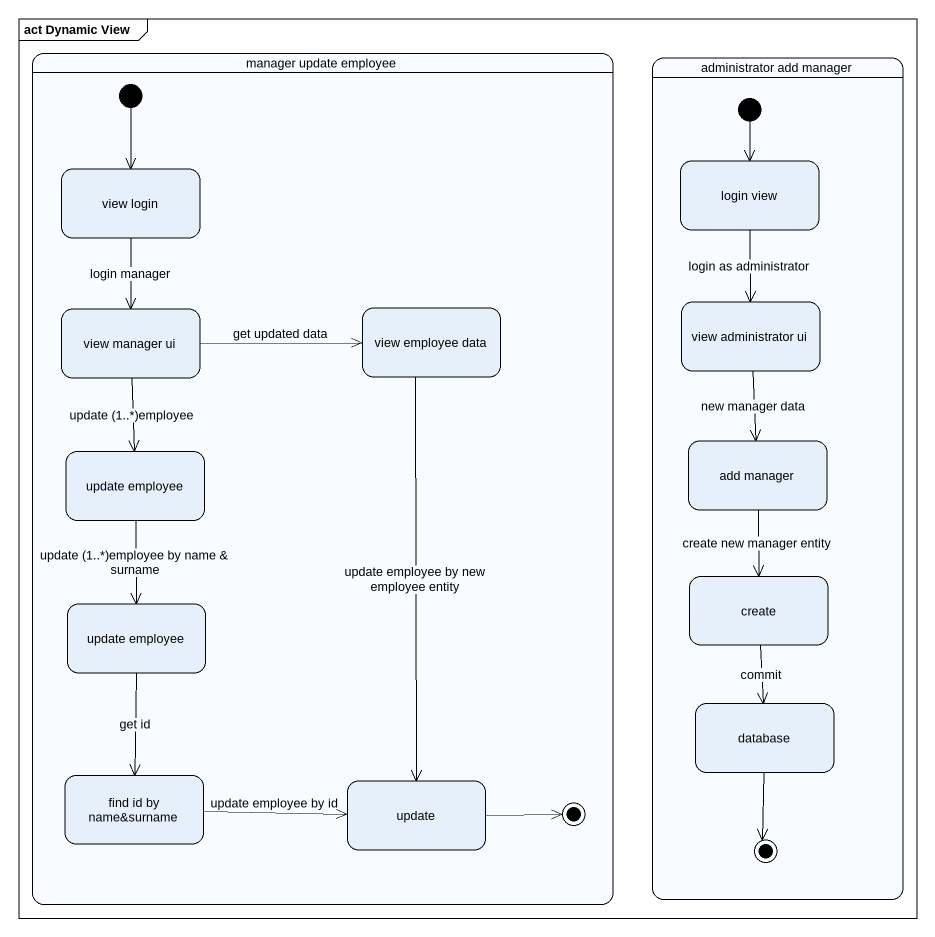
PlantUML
@startuml
mainframe act Dynamic View
hide empty description
state "manager update employee" as manager_update_employee {
  state "view login" as view_login
  state "view manager ui" as view_manager_ui
  state "view employee data" as view_employee_data
  state "update employee" as update_employee
  state "update employee" as update_employee_2
  state "find id by name&surname" as find_id_by_name_surname
  state update
  [*] --> view_login
  update -right-> [*]
}
state "administrator add manager" as administrator_add_manager {
  state "login view" as login_view
  state "view administrator ui" as view_administrator_ui
  state "add manager" as add_manager
  state "create" as create_
  state "database" as database_
  [*] --> login_view
  database_ --> [*]
}
login_view --> view_administrator_ui : login as administrator
view_login --> view_manager_ui : login manager
view_manager_ui -right-> view_employee_data : get updated data
view_manager_ui --> update_employee : update (1..*)employee
view_employee_data --> update : update employee by new employee entity
view_administrator_ui --> add_manager : new manager data
update_employee --> update_employee_2 : update (1..*)employee by name & surname
add_manager --> create_ : create new manager entity
create_ --> database_ : commit
update_employee_2 --> find_id_by_name_surname : get id
find_id_by_name_surname -right-> update : update employee by id
@enduml
